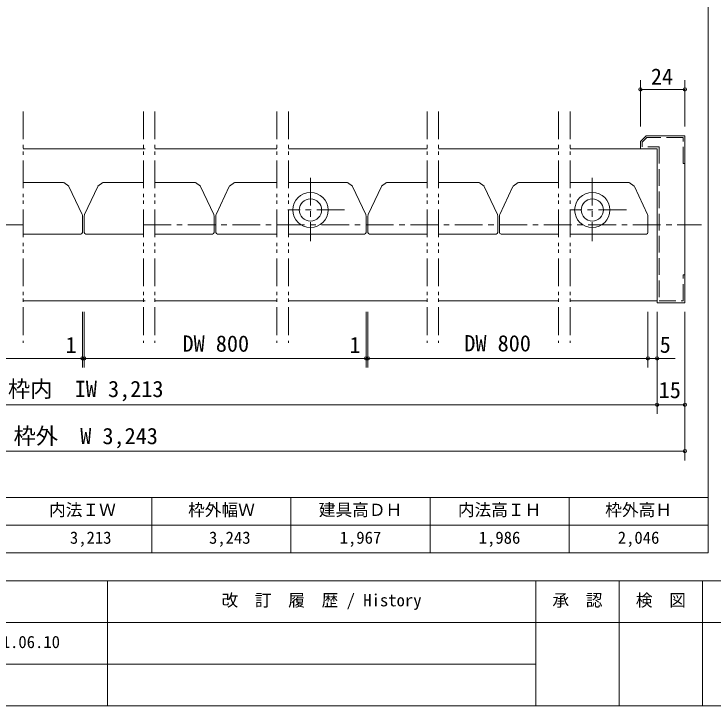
# Model space of a CAD drawing. Units: millimetres on the paper, enlarged 5 times, with parts at other scales. Extents: x -977 to 998, y -673 to 718.
# Drawn here: x -426 to 203, y -673 to -51 of the extents above; entities that cross this region are included whole.
import ezdxf
from ezdxf.enums import TextEntityAlignment as Align

# ---------------------------------------------------------------- set-up
doc = ezdxf.new("R2010")
doc.units = ezdxf.units.MM
doc.header["$LTSCALE"] = 5
doc.header["$PDMODE"] = 32
doc.header["$PDSIZE"] = 3
for name, pattern in [('CHAIN1', [8, 5, -1, 1, -1]), ('DASHED2', [3, 2, -1]), ('DASHED3', [4, 3, -1]), ('DOUBLE_CHAIN1', [8.8, 5, -1, 0.6, -0.6, 0.6, -1])]:
    doc.linetypes.add(name, pattern=pattern)
doc.layers.add('0-0_0', color=7, linetype='Continuous', lineweight=18)
doc.layers.add('2-1_6', color=3, linetype='Continuous', lineweight=20)
doc.layers.add('3-1_四方枠', color=7, linetype='Continuous')
doc.styles.add('ＭＳ ゴシック', font='')
doc.styles.get('ＭＳ ゴシック').set_extended_font_data('MS Gothic')

msp = doc.modelspace()

# ---------------------------------------------------------------- linework, layer by layer
at = {"layer": '0-0_0'}
for p, q in [((197.812, 693.383), (197.812, -535.367)), ((-952.188, -485.367), (197.812, -485.367)), ((-302.188, -485.367), (-302.188, -535.367)), ((-177.188, -485.367), (-177.188, -535.367)), ((-52.188, -485.367), (-52.188, -535.367)), ((72.812, -485.367), (72.812, -535.367)), ((-952.188, -510.367), (197.812, -510.367)), ((-952.188, -535.367), (197.812, -535.367)), ((-977.188, -560.367), (997.812, -560.367)), ((-342.188, -560.367), (-342.188, -672.867)), ((42.812, -560.367), (42.812, -672.867)), ((117.812, -560.367), (117.812, -672.867)), ((192.812, -560.367), (192.812, -672.867)), ((997.812, -597.867), (-577.188, -597.867)), ((42.812, -635.367), (-577.188, -635.367)), ((997.812, -672.867), (-977.188, -672.867))]:
    msp.add_line(p, q, dxfattribs=at)
at = {"layer": '2-1_6', "color": 4, "lineweight": 9}
for p, q in [((136.979, -110.437), (136.979, -152.103)), ((176.979, -110.437), (176.979, -152.103)), ((176.979, -118.77), (136.979, -118.77)), ((-364.688, -368.77), (-364.688, -318.77)), ((-363.021, -368.77), (-363.021, -318.77)), ((-109.688, -368.77), (-109.688, -318.77)), ((-108.021, -368.77), (-108.021, -318.77)), ((143.646, -368.77), (143.646, -318.77)), ((151.979, -410.437), (151.979, -318.77)), ((176.979, -452.103), (176.979, -318.77)), ((168.181, -360.437), (-895.89, -360.437)), ((-904.688, -402.103), (176.979, -402.103)), ((-904.688, -443.77), (176.979, -443.77))]:
    msp.add_line(p, q, dxfattribs=at)
at = {"layer": '2-1_6', "color": 7, "linetype": 'DOUBLE_CHAIN1'}
for p, q in [((-417.813, -138.592), (-417.813, -346.521)), ((-309.896, -138.592), (-309.896, -346.521)), ((-299.479, -138.592), (-299.479, -346.521)), ((-189.896, -138.592), (-189.896, -346.521)), ((-179.479, -138.592), (-179.479, -346.521)), ((-54.896, -138.592), (-54.896, -346.521)), ((-44.479, -138.592), (-44.479, -346.521)), ((63.437, -138.592), (63.437, -346.521)), ((73.854, -138.592), (73.854, -346.521))]:
    msp.add_line(p, q, dxfattribs=at)
at = {"layer": '2-1_6', "color": 1, "lineweight": 18}
for p, q in [((136.979, -165.437), (141.979, -160.437)), ((141.979, -160.437), (176.979, -160.437)), ((176.979, -310.437), (176.979, -160.437)), ((136.979, -165.437), (136.979, -172.103)), ((136.979, -172.103), (151.979, -172.103)), ((151.979, -310.437), (151.979, -172.103)), ((-381.73, -202.437), (-417.813, -202.437)), ((-381.443, -202.527), (-376.921, -205.693)), ((-376.755, -205.891), (-364.969, -231.167)), ((-350.954, -205.891), (-362.74, -231.167)), ((-346.266, -202.527), (-350.787, -205.693)), ((-345.979, -202.437), (-309.896, -202.437)), ((-263.396, -202.437), (-299.479, -202.437)), ((-263.11, -202.527), (-258.588, -205.693)), ((-258.422, -205.891), (-246.635, -231.167)), ((-232.62, -205.891), (-244.407, -231.167)), ((-227.932, -202.527), (-232.454, -205.693)), ((-227.645, -202.437), (-189.896, -202.437)), ((-126.73, -202.437), (-179.479, -202.437)), ((-126.443, -202.527), (-121.921, -205.693)), ((-121.755, -205.891), (-109.969, -231.167)), ((-95.954, -205.891), (-107.74, -231.167)), ((-91.266, -202.527), (-95.787, -205.693)), ((-90.979, -202.437), (-54.896, -202.437)), ((-8.396, -202.437), (-44.479, -202.437)), ((-8.11, -202.527), (-3.588, -205.693)), ((-3.422, -205.891), (8.365, -231.167)), ((22.38, -205.891), (10.593, -231.167)), ((27.068, -202.527), (22.546, -205.693)), ((27.355, -202.437), (63.437, -202.437)), ((126.604, -202.437), (73.854, -202.437)), ((126.89, -202.527), (131.412, -205.693)), ((131.578, -205.891), (143.365, -231.167)), ((-364.688, -232.435), (-364.688, -247.437)), ((-363.021, -232.435), (-363.021, -247.437)), ((-246.354, -232.435), (-246.354, -247.437)), ((-244.688, -232.435), (-244.688, -247.437)), ((-109.688, -232.435), (-109.688, -247.437)), ((-108.021, -232.435), (-108.021, -247.437)), ((8.646, -232.435), (8.646, -247.437)), ((10.312, -232.435), (10.312, -247.437)), ((143.646, -232.435), (143.646, -247.437)), ((-366.021, -248.77), (-417.813, -248.77)), ((-361.688, -248.77), (-309.896, -248.77)), ((-247.688, -248.77), (-299.479, -248.77)), ((-243.354, -248.77), (-189.896, -248.77)), ((-111.021, -248.77), (-179.479, -248.77)), ((-106.688, -248.77), (-54.896, -248.77)), ((7.312, -248.77), (-44.479, -248.77)), ((11.646, -248.77), (63.437, -248.77)), ((142.312, -248.77), (73.854, -248.77)), ((151.979, -310.437), (176.979, -310.437))]:
    msp.add_line(p, q, dxfattribs=at)
at = {"layer": '2-1_6', "color": 4, "linetype": 'DASHED3', "lineweight": 9}
for p, q in [((175.312, -162.103), (142.669, -162.103)), ((175.312, -185.437), (175.312, -162.103)), ((153.646, -170.437), (153.646, -308.77)), ((176.979, -185.437), (175.312, -185.437))]:
    msp.add_line(p, q, dxfattribs=at)
at = {"layer": '2-1_6', "color": 7, "lineweight": 18}
for p, q in [((-417.813, -172.103), (-308.229, -172.103)), ((-189.896, -172.103), (-299.479, -172.103)), ((-54.896, -172.103), (-179.479, -172.103)), ((63.437, -172.103), (-44.479, -172.103)), ((151.979, -172.103), (73.854, -172.103)), ((-417.813, -308.77), (-308.229, -308.77)), ((-189.896, -308.77), (-299.479, -308.77)), ((-54.896, -308.77), (-179.479, -308.77)), ((63.437, -308.77), (-44.479, -308.77)), ((151.979, -308.77), (73.854, -308.77))]:
    msp.add_line(p, q, dxfattribs=at)
at = {"layer": '2-1_6', "color": 4, "linetype": 'DASHED2', "lineweight": 9}
msp.add_line((153.646, -170.437), (138.646, -170.437), dxfattribs=at)
at = {"layer": '2-1_6', "color": 4, "linetype": 'CHAIN1', "lineweight": 9}
for p, q in [((-159.688, -198.154), (-159.688, -255.243)), ((93.646, -198.154), (93.646, -255.243)), ((-129.054, -227.103), (-179.877, -227.103)), ((124.279, -227.103), (73.456, -227.103)), ((-417.813, -240.437), (-919.703, -240.437)), ((-309.896, -240.437), (191.994, -240.437))]:
    msp.add_line(p, q, dxfattribs=at)
at = {"layer": '2-1_6', "color": 4, "linetype": 'DASHED2', "lineweight": 9}
msp.add_lwpolyline([(142.669, -162.103), (138.646, -166.127), (138.646, -170.437)], dxfattribs=at)
at = {"layer": '2-1_6', "color": 4, "linetype": 'DASHED3', "lineweight": 9}
msp.add_lwpolyline([(153.646, -308.77), (175.312, -308.77), (175.312, -285.437), (176.979, -285.437)], dxfattribs=at)
at = {"layer": '2-1_6', "color": 1, "lineweight": 18}
for centre, radius in [((-159.688, -227.103), 15.833), ((93.646, -227.103), 15.833), ((-159.688, -227.103), 10), ((93.646, -227.103), 10)]:
    msp.add_circle(centre, radius, dxfattribs=at)
for centre, radius, start, end in [((-367.688, -232.435), 3, 0, 25), ((-360.021, -232.435), 3, 155, 180), ((-249.354, -232.435), 3, 0, 25), ((-241.688, -232.435), 3, 155, 180), ((-112.688, -232.435), 3, 0, 25), ((-105.021, -232.435), 3, 155, 180), ((5.646, -232.435), 3, 0, 25), ((13.312, -232.435), 3, 155, 180), ((140.646, -232.435), 3, 0, 25), ((-366.021, -247.437), 1.333, 270, 0), ((-361.688, -247.437), 1.333, 180, 270), ((-247.688, -247.437), 1.333, 270, 0), ((-243.354, -247.437), 1.333, 180, 270), ((-111.021, -247.437), 1.333, 270, 0), ((-106.688, -247.437), 1.333, 180, 270), ((7.312, -247.437), 1.333, 270, 0), ((11.646, -247.437), 1.333, 180, 270), ((142.312, -247.437), 1.333, 270, 0)]:
    msp.add_arc(centre, radius, start, end, dxfattribs=at)
at = {"layer": '2-1_6', "color": 4}
for p in [(136.979, -118.77), (176.979, -118.77), (-364.688, -360.437), (-363.021, -360.437), (-109.688, -360.437), (-108.021, -360.437), (143.646, -360.437), (151.979, -360.437), (151.979, -402.103), (176.979, -402.103), (176.979, -443.77)]:
    msp.add_point(p, dxfattribs=at)

# ---------------------------------------------------------------- texts
at = {"layer": '0-0_0', "style": 'ＭＳ ゴシック'}
for s, p in [('内法ＩＷ', (-394.688, -505.367)), ('枠外幅Ｗ', (-269.688, -505.367)), ('建具高ＤＨ', (-152.188, -505.367)), ('内法高ＩＨ', (-27.188, -505.367)), ('枠外高Ｈ', (105.312, -505.367)), ('3,213', (-375.938, -530.367)), ('3,243', (-250.938, -530.367)), ('1,967', (-133.438, -530.367)), ('1,986', (-8.438, -530.367)), ('2,046', (116.562, -530.367)), ('改\u3000訂\u3000履\u3000歴 / History', (-239.688, -586.617)), ('承\u3000認', (57.812, -586.617)), ('検\u3000図', (132.812, -586.617))]:
    msp.add_text(s, height=11, dxfattribs=at).set_placement(p, align=Align.BOTTOM_LEFT)
at = {"layer": '2-1_6', "color": 7, "style": 'ＭＳ ゴシック'}
for s, p in [('24', (146.303, -118.984)), ('DW 800', (-21.354, -358.633)), ('1', (-379.892, -360.185)), ('DW 800', (-274.688, -358.892)), ('1', (-124.679, -360.185)), ('5', (154.269, -359.839)), ('枠内\u3000IW 3,213', (-431.576, -399.672)), ('15', (153.365, -400.618)), ('枠外  W 3,243', (-426.576, -441.966))]:
    msp.add_text(s, height=14.66, dxfattribs=at).set_placement(p, align=Align.BOTTOM_LEFT)
at = {"layer": '3-1_四方枠', "style": 'ＭＳ ゴシック'}
msp.add_text('2021.06.10', height=11, dxfattribs=at).set_placement((-459.688, -624.117), align=Align.BOTTOM_LEFT)

doc.saveas('drawing.dxf')
